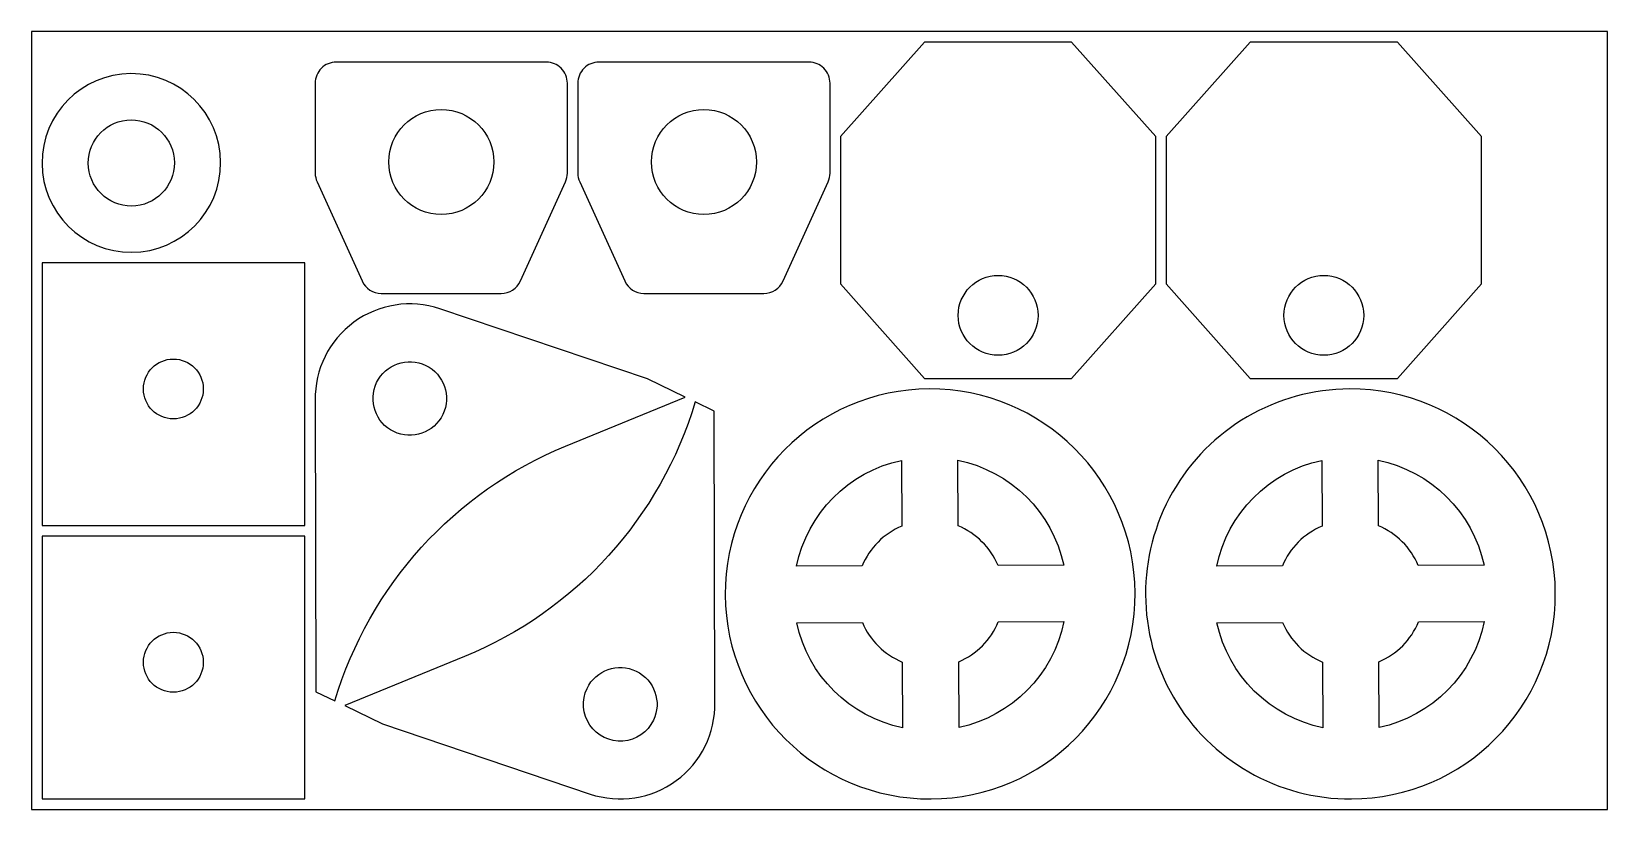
# Model space of a CAD drawing. Header units: metres. Extents: x 0 to 1500, y 0 to 740.
import ezdxf

# ---------------------------------------------------------------- set-up
doc = ezdxf.new("R2010")
doc.units = ezdxf.units.M

msp = doc.modelspace()

# ---------------------------------------------------------------- linework, layer by layer
for points in [[(0, 0), (1500, 0), (1500, 740), (0, 740)], [(850, 410), (990, 410), (1070, 500), (1070, 640), (990, 730), (850, 730), (770, 640), (770, 500)], [(1160, 410), (1300, 410), (1380, 500), (1380, 640), (1300, 730), (1160, 730), (1080, 640), (1080, 500)], [(10, 270), (260, 270), (260, 520), (10, 520)], [(10, 10), (260, 10), (260, 260), (10, 260)]]:
    msp.add_lwpolyline(points, close=True)
for points in [[(332.9, 490.9), (447.1, 490.9, 0.294108), (465.3, 502.7), (508.2, 597, 0.107063), (510, 605.3), (510, 690.9, 0.414214), (490, 710.9), (290, 710.9, 0.414214), (270, 690.9), (270, 605.3, 0.107063), (271.8, 597), (314.7, 502.7, 0.294108)], [(582.9, 490.9), (697.1, 490.9, 0.294108), (715.3, 502.7), (758.2, 597, 0.107063), (760, 605.3), (760, 690.9, 0.414214), (740, 710.9), (540, 710.9, 0.414214), (520, 690.9), (520, 605.3, 0.107063), (521.8, 597), (564.7, 502.7, 0.294108)], [(94.6, 700, 1), (95.4, 530, 1)], [(340, 615.9, -1), (440, 615.9, -1)], [(590, 615.9, -1), (690, 615.9, -1)], [(94.8, 656, -1), (95.2, 574, -1)], [(882, 470, -1), (958, 470, -1)], [(1192, 470, -1), (1268, 470, -1)], [(622.2, 392.1), (586.2, 409.5), (388.7, 476.2, 0.518796), (270, 389.3), (270.7, 112), (288.8, 103.3, -0.226777), (508.4, 345.6)], [(106.5, 400, -1), (163.5, 400, -1)], [(391.5, 375.7, -1), (328.5, 406.1, -1)], [(854.5, 400, 1), (856.2, 10, 1)], [(1254.5, 400, 1), (1256.2, 10, 1)], [(298.2, 98.8), (334.2, 81.4), (531.7, 14.7, 0.518796), (650.4, 101.7), (649.6, 378.9), (631.6, 387.6, -0.226777), (412, 145.4)], [(828.3, 269.5, 0.198552), (790.6, 231.6), (728.1, 231.3, -0.297051), (828, 332.1)], [(919.9, 232.1, 0.198552), (881.9, 269.8), (881.6, 332.3, -0.297051), (982.5, 232.4)], [(1228.3, 269.5, 0.198552), (1190.6, 231.6), (1128.1, 231.3, -0.297051), (1228, 332.1)], [(1319.9, 232.1, 0.198552), (1281.9, 269.8), (1281.6, 332.3, -0.297051), (1382.5, 232.4)], [(106.5, 140, -1), (163.5, 140, -1)], [(790.8, 177.9, 0.198552), (828.8, 140.2), (829.1, 77.7, -0.297051), (728.3, 177.6)], [(920.1, 178.4), (982.7, 178.7, -0.297051), (882.8, 77.9), (882.5, 140.5, 0.198552)], [(1190.8, 177.9, 0.198552), (1228.8, 140.2), (1229.1, 77.7, -0.297051), (1128.3, 177.6)], [(1320.1, 178.4), (1382.7, 178.7, -0.297051), (1282.8, 77.9), (1282.5, 140.5, 0.198552)], [(528.8, 115.2, -1), (591.9, 84.8, -1)]]:
    msp.add_lwpolyline(points, format="xyb", close=True)

doc.saveas('drawing.dxf')
